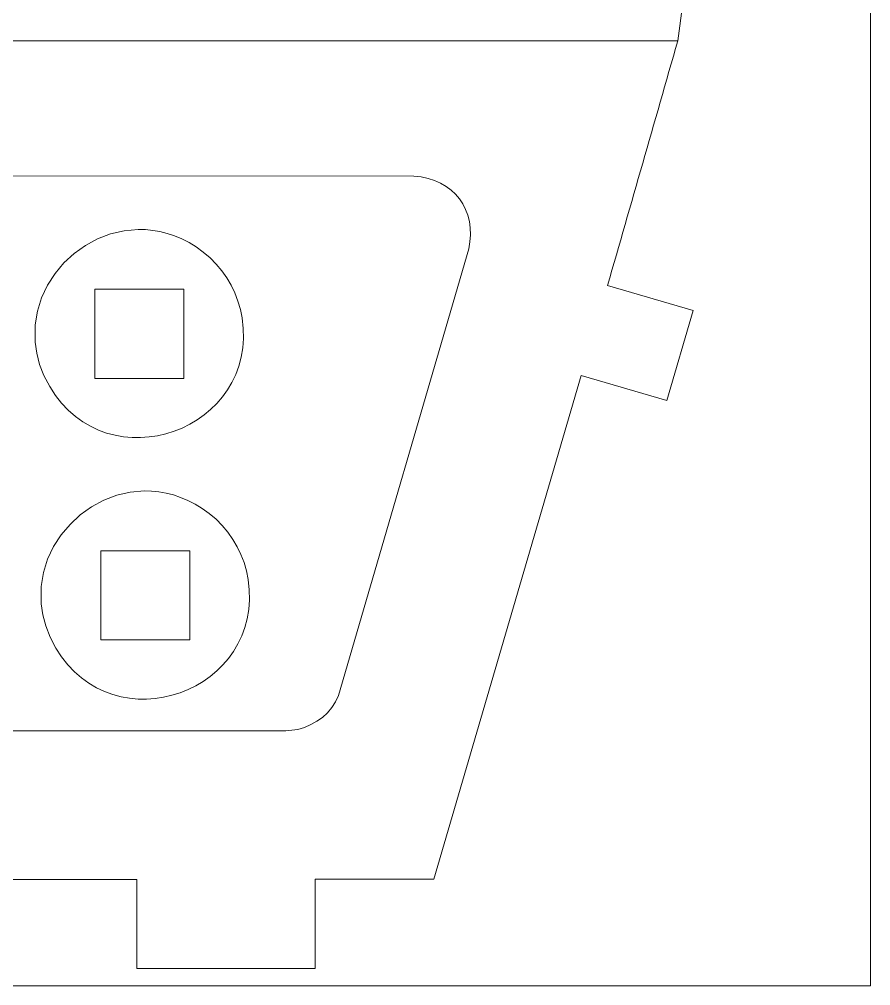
# Model space of a CAD drawing. Header units: centimetres. Extents: x -55 to 59, y -21 to 8.
# Drawn here: x -5.449 to -2.581, y -21.383 to -18.126 of the extents above; entities that cross this region are included whole.
import ezdxf

# ---------------------------------------------------------------- set-up
doc = ezdxf.new("R2010")
doc.units = ezdxf.units.CM
doc.header["$MEASUREMENT"] = 0
doc.layers.add('Camada 1', color=7, linetype='Continuous')

msp = doc.modelspace()

# ---------------------------------------------------------------- linework, layer by layer
at = {"layer": 'Camada 1', "color": 1, "lineweight": 0}
msp.add_lwpolyline([(-23.58141, -21.38276), (-2.58141, -21.38276), (-2.58141, 8.31724), (-23.58141, 8.31724), (-23.58141, -21.38276)], close=True, dxfattribs=at)
at = {"layer": 'Camada 1', "color": 3, "lineweight": 9}
for points, knots in [([(-3.23128, -18.1992), (-3.23128, -18.1992), (-3.15622, -17.63023), (-3.15622, -17.63023), (-3.15622, -17.63023), (-3.15622, -17.63023), (-2.85858, -17.66942), (-2.85858, -17.66942), (-2.85858, -17.66942), (-2.85858, -17.66942), (-2.81939, -17.37178), (-2.81939, -17.37178), (-2.81939, -17.37178), (-2.81939, -17.37178), (-3.11703, -17.33259), (-3.11703, -17.33259), (-3.11703, -17.33259), (-3.11703, -17.33259), (-3.11334, -17.28447), (-3.11334, -17.28447), (-3.11334, -17.28447), (-3.11334, -17.28447), (-3.11118, -17.21411), (-3.11118, -17.21411), (-3.11118, -17.21411), (-3.11118, -17.21411), (-3.11016, -17.03445), (-3.11016, -17.03445), (-3.11016, -17.03445), (-3.11016, -17.03445), (-3.11242, -16.71358), (-3.11242, -16.71358), (-3.11242, -16.71358), (-3.11242, -16.71358), (-2.81214, -16.71358), (-2.81214, -16.71358), (-2.81214, -16.71358), (-2.81214, -16.71358), (-2.81214, -16.21344), (-2.81214, -16.21344), (-2.81214, -16.21344), (-2.81214, -16.21344), (-3.11242, -16.21344), (-3.11242, -16.21344), (-3.11242, -16.21344), (-3.11242, -16.21344), (-3.11242, -15.52661), (-3.11242, -15.52661), (-3.11242, -15.52661), (-3.11242, -15.52661), (-3.21121, -15.04029), (-3.21121, -15.04029), (-3.21121, -15.04029), (-3.21121, -15.04029), (-2.91717, -14.9807), (-2.91717, -14.9807), (-2.91717, -14.9807), (-2.91717, -14.9807), (-3.01661, -14.4901), (-3.01661, -14.4901), (-3.01661, -14.4901), (-3.01661, -14.4901), (-3.31064, -14.54971), (-3.31064, -14.54971), (-3.31064, -14.54971), (-3.31064, -14.54971), (-3.41468, -14.04099), (-3.41468, -14.04099), (-3.41468, -14.04099), (-3.41468, -14.04099), (-3.90923, -14.04099), (-3.90923, -14.04099), (-3.90923, -14.04099), (-3.90923, -14.04099), (-3.90923, -14.34127), (-3.90923, -14.34127), (-3.90923, -14.34127), (-3.90923, -14.34127), (-11.85358, -14.34127), (-11.85358, -14.34127), (-11.85358, -14.34127), (-11.85358, -14.34127), (-11.85358, -14.04099), (-11.85358, -14.04099), (-11.85358, -14.04099), (-11.85358, -14.04099), (-12.34813, -14.04099), (-12.34813, -14.04099), (-12.34813, -14.04099), (-12.34813, -14.04099), (-12.45218, -14.54971), (-12.45218, -14.54971), (-12.45218, -14.54971), (-12.45218, -14.54971), (-12.7462, -14.4901), (-12.7462, -14.4901), (-12.7462, -14.4901), (-12.7462, -14.4901), (-12.84564, -14.9807), (-12.84564, -14.9807), (-12.84564, -14.9807), (-12.84564, -14.9807), (-12.55161, -15.04029), (-12.55161, -15.04029), (-12.55161, -15.04029), (-12.55161, -15.04029), (-12.65039, -15.52693), (-12.65039, -15.52693), (-12.65039, -15.52693), (-12.65039, -15.52693), (-12.65039, -16.21344), (-12.65039, -16.21344), (-12.65039, -16.21344), (-12.65039, -16.21344), (-12.95068, -16.21344), (-12.95068, -16.21344), (-12.95068, -16.21344), (-12.95068, -16.21344), (-12.95068, -16.71358), (-12.95068, -16.71358), (-12.95068, -16.71358), (-12.95068, -16.71358), (-12.65039, -16.71358), (-12.65039, -16.71358), (-12.65039, -16.71358), (-12.65039, -16.71358), (-12.65266, -17.03445), (-12.65266, -17.03445), (-12.65266, -17.03445), (-12.65266, -17.03445), (-12.65164, -17.21411), (-12.65164, -17.21411), (-12.65164, -17.21411), (-12.65164, -17.21411), (-12.64948, -17.28447), (-12.64948, -17.28447), (-12.64948, -17.28447), (-12.64948, -17.28447), (-12.64948, -17.2795), (-12.64948, -17.2795), (-12.64948, -17.2795), (-12.64948, -17.2795), (-12.64579, -17.32763), (-12.64579, -17.32763), (-12.64579, -17.32763), (-12.64579, -17.32763), (-12.94344, -17.36681), (-12.94344, -17.36681), (-12.94344, -17.36681), (-12.94344, -17.36681), (-12.94344, -17.37178), (-12.94344, -17.37178), (-12.94344, -17.37178), (-12.94344, -17.37178), (-12.90425, -17.66942), (-12.90425, -17.66942), (-12.90425, -17.66942), (-12.90425, -17.66942), (-12.6066, -17.63023), (-12.6066, -17.63023), (-12.6066, -17.63023), (-12.6066, -17.63023), (-12.53153, -18.1992), (-12.53153, -18.1992), (-12.53153, -18.1992), (-12.53153, -18.1992), (-12.29512, -19.02334), (-12.29512, -19.02334), (-12.29512, -19.02334), (-12.29512, -19.02334), (-12.58322, -19.10762), (-12.58322, -19.10762), (-12.58322, -19.10762), (-12.58322, -19.10762), (-12.49466, -19.41087), (-12.49466, -19.41087), (-12.49466, -19.41087), (-12.49466, -19.41087), (-12.20656, -19.32658), (-12.20656, -19.32658), (-12.20656, -19.32658), (-12.20656, -19.32658), (-11.71003, -21.02423), (-11.71003, -21.02423), (-11.71003, -21.02423), (-11.71003, -21.02423), (-11.30966, -21.02423), (-11.30966, -21.02423), (-11.30966, -21.02423), (-11.30966, -21.02423), (-11.30966, -21.32452), (-11.30966, -21.32452), (-11.30966, -21.32452), (-11.30966, -21.32452), (-10.70908, -21.32452), (-10.70908, -21.32452), (-10.70908, -21.32452), (-10.70908, -21.32452), (-10.70908, -21.02522), (-10.70908, -21.02522), (-10.70908, -21.02522), (-10.70908, -21.02522), (-5.05374, -21.02522), (-5.05374, -21.02522), (-5.05374, -21.02522), (-5.05374, -21.02522), (-5.05374, -21.32452), (-5.05374, -21.32452), (-5.05374, -21.32452), (-5.05374, -21.32452), (-4.45317, -21.32452), (-4.45317, -21.32452), (-4.45317, -21.32452), (-4.45317, -21.32452), (-4.45317, -21.02423), (-4.45317, -21.02423), (-4.45317, -21.02423), (-4.45317, -21.02423), (-4.05279, -21.02423), (-4.05279, -21.02423), (-4.05279, -21.02423), (-4.05279, -21.02423), (-3.55626, -19.32624), (-3.55626, -19.32624), (-3.55626, -19.32624), (-3.55626, -19.32624), (-3.26816, -19.41087), (-3.26816, -19.41087), (-3.26816, -19.41087), (-3.26816, -19.41087), (-3.1796, -19.10762), (-3.1796, -19.10762), (-3.1796, -19.10762), (-3.1796, -19.10762), (-3.46769, -19.02334), (-3.46769, -19.02334), (-3.46769, -19.02334), (-3.38889, -18.74863), (-3.31008, -18.47391), (-3.23128, -18.1992)], [0, 0, 0, 0, 0.0163934, 0.0163934, 0.0163934, 0.0163934, 0.0327869, 0.0327869, 0.0327869, 0.0327869, 0.0491803, 0.0491803, 0.0491803, 0.0491803, 0.0655738, 0.0655738, 0.0655738, 0.0655738, 0.0819672, 0.0819672, 0.0819672, 0.0819672, 0.0983607, 0.0983607, 0.0983607, 0.0983607, 0.1147541, 0.1147541, 0.1147541, 0.1147541, 0.1311475, 0.1311475, 0.1311475, 0.1311475, 0.147541, 0.147541, 0.147541, 0.147541, 0.1639344, 0.1639344, 0.1639344, 0.1639344, 0.1803279, 0.1803279, 0.1803279, 0.1803279, 0.1967213, 0.1967213, 0.1967213, 0.1967213, 0.2131148, 0.2131148, 0.2131148, 0.2131148, 0.2295082, 0.2295082, 0.2295082, 0.2295082, 0.2459016, 0.2459016, 0.2459016, 0.2459016, 0.2622951, 0.2622951, 0.2622951, 0.2622951, 0.2786885, 0.2786885, 0.2786885, 0.2786885, 0.295082, 0.295082, 0.295082, 0.295082, 0.3114754, 0.3114754, 0.3114754, 0.3114754, 0.3278689, 0.3278689, 0.3278689, 0.3278689, 0.3442623, 0.3442623, 0.3442623, 0.3442623, 0.3606557, 0.3606557, 0.3606557, 0.3606557, 0.3770492, 0.3770492, 0.3770492, 0.3770492, 0.3934426, 0.3934426, 0.3934426, 0.3934426, 0.4098361, 0.4098361, 0.4098361, 0.4098361, 0.4262295, 0.4262295, 0.4262295, 0.4262295, 0.442623, 0.442623, 0.442623, 0.442623, 0.4590164, 0.4590164, 0.4590164, 0.4590164, 0.4754098, 0.4754098, 0.4754098, 0.4754098, 0.4918033, 0.4918033, 0.4918033, 0.4918033, 0.5081967, 0.5081967, 0.5081967, 0.5081967, 0.5245902, 0.5245902, 0.5245902, 0.5245902, 0.5409836, 0.5409836, 0.5409836, 0.5409836, 0.557377, 0.557377, 0.557377, 0.557377, 0.5737705, 0.5737705, 0.5737705, 0.5737705, 0.5901639, 0.5901639, 0.5901639, 0.5901639, 0.6065574, 0.6065574, 0.6065574, 0.6065574, 0.6229508, 0.6229508, 0.6229508, 0.6229508, 0.6393443, 0.6393443, 0.6393443, 0.6393443, 0.6557377, 0.6557377, 0.6557377, 0.6557377, 0.6721311, 0.6721311, 0.6721311, 0.6721311, 0.6885246, 0.6885246, 0.6885246, 0.6885246, 0.704918, 0.704918, 0.704918, 0.704918, 0.7213115, 0.7213115, 0.7213115, 0.7213115, 0.7377049, 0.7377049, 0.7377049, 0.7377049, 0.7540984, 0.7540984, 0.7540984, 0.7540984, 0.7704918, 0.7704918, 0.7704918, 0.7704918, 0.7868852, 0.7868852, 0.7868852, 0.7868852, 0.8032787, 0.8032787, 0.8032787, 0.8032787, 0.8196721, 0.8196721, 0.8196721, 0.8196721, 0.8360656, 0.8360656, 0.8360656, 0.8360656, 0.852459, 0.852459, 0.852459, 0.852459, 0.8688525, 0.8688525, 0.8688525, 0.8688525, 0.8852459, 0.8852459, 0.8852459, 0.8852459, 0.9016393, 0.9016393, 0.9016393, 0.9016393, 0.9180328, 0.9180328, 0.9180328, 0.9180328, 0.9344262, 0.9344262, 0.9344262, 0.9344262, 0.9508197, 0.9508197, 0.9508197, 0.9508197, 0.9672131, 0.9672131, 0.9672131, 0.9672131, 1, 1, 1, 1]), ([(-4.48867, -20.51239), (-4.48867, -20.51239), (-4.51078, -20.51958), (-4.51078, -20.51958), (-4.51078, -20.51958), (-4.51078, -20.51958), (-4.5517, -20.52399), (-4.5517, -20.52399), (-4.5517, -20.52399), (-4.5517, -20.52399), (-6.43146, -20.52398), (-6.43146, -20.52398), (-6.43146, -20.52398), (-6.43146, -20.52398), (-6.43062, -18.65316), (-6.43062, -18.65316), (-6.43062, -18.65316), (-6.43062, -18.65316), (-4.1199, -18.65416), (-4.1199, -18.65416), (-4.1199, -18.65416), (-4.1199, -18.65416), (-4.09527, -18.65719), (-4.09527, -18.65719), (-4.09527, -18.65719), (-4.09527, -18.65719), (-4.07206, -18.6623), (-4.07206, -18.6623), (-4.07206, -18.6623), (-4.07206, -18.6623), (-4.05034, -18.66938), (-4.05034, -18.66938), (-4.05034, -18.66938), (-4.05034, -18.66938), (-4.03018, -18.67836), (-4.03018, -18.67836), (-4.03018, -18.67836), (-4.03018, -18.67836), (-4.01165, -18.68913), (-4.01165, -18.68913), (-4.01165, -18.68913), (-4.01165, -18.68913), (-3.99483, -18.70161), (-3.99483, -18.70161), (-3.99483, -18.70161), (-3.99483, -18.70161), (-3.97977, -18.7157), (-3.97977, -18.7157), (-3.97977, -18.7157), (-3.97977, -18.7157), (-3.96654, -18.73132), (-3.96654, -18.73132), (-3.96654, -18.73132), (-3.96654, -18.73132), (-3.95523, -18.74836), (-3.95523, -18.74836), (-3.95523, -18.74836), (-3.95523, -18.74836), (-3.94589, -18.76675), (-3.94589, -18.76675), (-3.94589, -18.76675), (-3.94589, -18.76675), (-3.9386, -18.78639), (-3.9386, -18.78639), (-3.9386, -18.78639), (-3.9386, -18.78639), (-3.93343, -18.80718), (-3.93343, -18.80718), (-3.93343, -18.80718), (-3.93343, -18.80718), (-3.93043, -18.82904), (-3.93043, -18.82904), (-3.93043, -18.82904), (-3.93043, -18.82904), (-3.9297, -18.85187), (-3.9297, -18.85187), (-3.9297, -18.85187), (-3.9297, -18.85187), (-3.93128, -18.87559), (-3.93128, -18.87559), (-3.93128, -18.87559), (-3.93128, -18.87559), (-3.93526, -18.90009), (-3.93526, -18.90009), (-3.93526, -18.90009), (-3.93526, -18.90009), (-4.37396, -20.40493), (-4.37396, -20.40493), (-4.37396, -20.40493), (-4.37396, -20.40493), (-4.38395, -20.4264), (-4.38395, -20.4264), (-4.38395, -20.4264), (-4.38395, -20.4264), (-4.39657, -20.44583), (-4.39657, -20.44583), (-4.39657, -20.44583), (-4.39657, -20.44583), (-4.41153, -20.46322), (-4.41153, -20.46322), (-4.41153, -20.46322), (-4.41153, -20.46322), (-4.42852, -20.47857), (-4.42852, -20.47857), (-4.42852, -20.47857), (-4.42852, -20.47857), (-4.44724, -20.49189), (-4.44724, -20.49189), (-4.44724, -20.49189), (-4.44724, -20.49189), (-4.46739, -20.50316), (-4.46739, -20.50316), (-4.46739, -20.50316), (-4.46739, -20.50316), (-4.48867, -20.51239), (-4.48867, -20.51239)], [0, 0, 0, 0, 0.0333333, 0.0333333, 0.0333333, 0.0333333, 0.0666667, 0.0666667, 0.0666667, 0.0666667, 0.1, 0.1, 0.1, 0.1, 0.1333333, 0.1333333, 0.1333333, 0.1333333, 0.1666667, 0.1666667, 0.1666667, 0.1666667, 0.2, 0.2, 0.2, 0.2, 0.2333333, 0.2333333, 0.2333333, 0.2333333, 0.2666667, 0.2666667, 0.2666667, 0.2666667, 0.3, 0.3, 0.3, 0.3, 0.3333333, 0.3333333, 0.3333333, 0.3333333, 0.3666667, 0.3666667, 0.3666667, 0.3666667, 0.4, 0.4, 0.4, 0.4, 0.4333333, 0.4333333, 0.4333333, 0.4333333, 0.4666667, 0.4666667, 0.4666667, 0.4666667, 0.5, 0.5, 0.5, 0.5, 0.5333333, 0.5333333, 0.5333333, 0.5333333, 0.5666667, 0.5666667, 0.5666667, 0.5666667, 0.6, 0.6, 0.6, 0.6, 0.6333333, 0.6333333, 0.6333333, 0.6333333, 0.6666667, 0.6666667, 0.6666667, 0.6666667, 0.7, 0.7, 0.7, 0.7, 0.7333333, 0.7333333, 0.7333333, 0.7333333, 0.7666667, 0.7666667, 0.7666667, 0.7666667, 0.8, 0.8, 0.8, 0.8, 0.8333333, 0.8333333, 0.8333333, 0.8333333, 0.8666667, 0.8666667, 0.8666667, 0.8666667, 0.9, 0.9, 0.9, 0.9, 0.9333333, 0.9333333, 0.9333333, 0.9333333, 1, 1, 1, 1])]:
    msp.add_open_spline(points, degree=3, knots=knots, dxfattribs=at)
at = {"layer": 'Camada 1', "color": 1, "lineweight": 9}
msp.add_open_spline([(-12.53153, -18.1992), (-9.43145, -18.1992), (-6.33136, -18.1992), (-3.23128, -18.1992)], degree=3, dxfattribs=at)
at = {"layer": 'Camada 1', "color": 2, "lineweight": 9}
for points in [[(-5.39643, -19.21438), (-5.39643, -19.21438), (-5.39633, -19.15619), (-5.39633, -19.15619), (-5.39633, -19.15619), (-5.39633, -19.15619), (-5.38861, -19.10927), (-5.38861, -19.10927), (-5.38861, -19.10927), (-5.38861, -19.10927), (-5.3745, -19.06437), (-5.3745, -19.06437), (-5.3745, -19.06437), (-5.3745, -19.06437), (-5.35454, -19.02201), (-5.35454, -19.02201), (-5.35454, -19.02201), (-5.35454, -19.02201), (-5.32926, -18.98268), (-5.32926, -18.98268), (-5.32926, -18.98268), (-5.32926, -18.98268), (-5.2992, -18.94688), (-5.2992, -18.94688), (-5.2992, -18.94688), (-5.2992, -18.94688), (-5.26491, -18.91512), (-5.26491, -18.91512), (-5.26491, -18.91512), (-5.26491, -18.91512), (-5.2269, -18.88789), (-5.2269, -18.88789), (-5.2269, -18.88789), (-5.2269, -18.88789), (-5.18573, -18.86569), (-5.18573, -18.86569), (-5.18573, -18.86569), (-5.18573, -18.86569), (-5.14192, -18.84903), (-5.14192, -18.84903), (-5.14192, -18.84903), (-5.14192, -18.84903), (-5.09601, -18.83841), (-5.09601, -18.83841), (-5.09601, -18.83841), (-5.09601, -18.83841), (-5.04854, -18.83432), (-5.04854, -18.83432), (-5.04854, -18.83432), (-5.04854, -18.83432), (-5.02439, -18.83489), (-5.02439, -18.83489), (-5.02439, -18.83489), (-5.02439, -18.83489), (-5.00005, -18.83728), (-5.00005, -18.83728), (-5.00005, -18.83728), (-5.00005, -18.83728), (-4.97559, -18.84155), (-4.97559, -18.84155), (-4.97559, -18.84155), (-4.97559, -18.84155), (-4.95107, -18.84778), (-4.95107, -18.84778), (-4.95107, -18.84778), (-4.95107, -18.84778), (-4.92656, -18.85601), (-4.92656, -18.85601), (-4.92656, -18.85601), (-4.92656, -18.85601), (-4.90213, -18.86631), (-4.90213, -18.86631), (-4.90213, -18.86631), (-4.90213, -18.86631), (-4.87785, -18.87875), (-4.87785, -18.87875), (-4.87785, -18.87875), (-4.87785, -18.87875), (-4.85378, -18.89339), (-4.85378, -18.89339), (-4.85378, -18.89339), (-4.85378, -18.89339), (-4.82999, -18.91029), (-4.82999, -18.91029), (-4.82999, -18.91029), (-4.82999, -18.91029), (-4.80655, -18.92952), (-4.80655, -18.92952), (-4.80655, -18.92952), (-4.80655, -18.92952), (-4.78625, -18.95096), (-4.78625, -18.95096), (-4.78625, -18.95096), (-4.78625, -18.95096), (-4.76767, -18.9736), (-4.76767, -18.9736), (-4.76767, -18.9736), (-4.76767, -18.9736), (-4.75092, -18.99739), (-4.75092, -18.99739), (-4.75092, -18.99739), (-4.75092, -18.99739), (-4.73612, -19.02231), (-4.73612, -19.02231), (-4.73612, -19.02231), (-4.73612, -19.02231), (-4.72339, -19.04833), (-4.72339, -19.04833), (-4.72339, -19.04833), (-4.72339, -19.04833), (-4.71286, -19.07541), (-4.71286, -19.07541), (-4.71286, -19.07541), (-4.71286, -19.07541), (-4.70465, -19.10352), (-4.70465, -19.10352), (-4.70465, -19.10352), (-4.70465, -19.10352), (-4.69887, -19.13262), (-4.69887, -19.13262), (-4.69887, -19.13262), (-4.69887, -19.13262), (-4.69509, -19.16757), (-4.69509, -19.16757), (-4.69509, -19.16757), (-4.69509, -19.16757), (-4.69447, -19.20131), (-4.69447, -19.20131), (-4.69447, -19.20131), (-4.69447, -19.20131), (-4.69687, -19.23377), (-4.69687, -19.23377), (-4.69687, -19.23377), (-4.69687, -19.23377), (-4.70211, -19.26492), (-4.70211, -19.26492), (-4.70211, -19.26492), (-4.70211, -19.26492), (-4.71004, -19.29467), (-4.71004, -19.29467), (-4.71004, -19.29467), (-4.71004, -19.29467), (-4.72048, -19.32299), (-4.72048, -19.32299), (-4.72048, -19.32299), (-4.72048, -19.32299), (-4.73329, -19.3498), (-4.73329, -19.3498), (-4.73329, -19.3498), (-4.73329, -19.3498), (-4.7483, -19.37506), (-4.7483, -19.37506), (-4.7483, -19.37506), (-4.7483, -19.37506), (-4.76535, -19.3987), (-4.76535, -19.3987), (-4.76535, -19.3987), (-4.76535, -19.3987), (-4.78426, -19.42067), (-4.78426, -19.42067), (-4.78426, -19.42067), (-4.78426, -19.42067), (-4.8049, -19.44091), (-4.8049, -19.44091), (-4.8049, -19.44091), (-4.8049, -19.44091), (-4.82708, -19.45936), (-4.82708, -19.45936), (-4.82708, -19.45936), (-4.82708, -19.45936), (-4.85065, -19.47597), (-4.85065, -19.47597), (-4.85065, -19.47597), (-4.85065, -19.47597), (-4.87545, -19.49067), (-4.87545, -19.49067), (-4.87545, -19.49067), (-4.87545, -19.49067), (-4.90131, -19.50341), (-4.90131, -19.50341), (-4.90131, -19.50341), (-4.90131, -19.50341), (-4.92808, -19.51413), (-4.92808, -19.51413), (-4.92808, -19.51413), (-4.92808, -19.51413), (-4.95559, -19.52278), (-4.95559, -19.52278), (-4.95559, -19.52278), (-4.95559, -19.52278), (-4.98367, -19.52929), (-4.98367, -19.52929), (-4.98367, -19.52929), (-4.98367, -19.52929), (-5.01218, -19.53361), (-5.01218, -19.53361), (-5.01218, -19.53361), (-5.01218, -19.53361), (-5.04094, -19.53568), (-5.04094, -19.53568), (-5.04094, -19.53568), (-5.04094, -19.53568), (-5.06979, -19.53544), (-5.06979, -19.53544), (-5.06979, -19.53544), (-5.06979, -19.53544), (-5.09857, -19.53284), (-5.09857, -19.53284), (-5.09857, -19.53284), (-5.09857, -19.53284), (-5.12712, -19.52781), (-5.12712, -19.52781), (-5.12712, -19.52781), (-5.12712, -19.52781), (-5.15528, -19.52031), (-5.15528, -19.52031), (-5.15528, -19.52031), (-5.15528, -19.52031), (-5.18289, -19.51026), (-5.18289, -19.51026), (-5.18289, -19.51026), (-5.18289, -19.51026), (-5.20977, -19.49762), (-5.20977, -19.49762), (-5.20977, -19.49762), (-5.20977, -19.49762), (-5.23578, -19.48233), (-5.23578, -19.48233), (-5.23578, -19.48233), (-5.23578, -19.48233), (-5.26075, -19.46432), (-5.26075, -19.46432), (-5.26075, -19.46432), (-5.26075, -19.46432), (-5.28452, -19.44355), (-5.28452, -19.44355), (-5.28452, -19.44355), (-5.28452, -19.44355), (-5.30692, -19.41995), (-5.30692, -19.41995), (-5.30692, -19.41995), (-5.30692, -19.41995), (-5.32779, -19.39347), (-5.32779, -19.39347), (-5.32779, -19.39347), (-5.32779, -19.39347), (-5.34698, -19.36404), (-5.34698, -19.36404), (-5.34698, -19.36404), (-5.34698, -19.36404), (-5.36652, -19.32658), (-5.36652, -19.32658), (-5.36652, -19.32658), (-5.36652, -19.32658), (-5.38112, -19.28901), (-5.38112, -19.28901), (-5.38112, -19.28901), (-5.38112, -19.28901), (-5.39102, -19.25154), (-5.39102, -19.25154), (-5.39102, -19.25154), (-5.39102, -19.25154), (-5.39643, -19.21438), (-5.39643, -19.21438)], [(-5.37587, -20.03747), (-5.37587, -20.03747), (-5.37597, -20.09566), (-5.37597, -20.09566), (-5.37597, -20.09566), (-5.37597, -20.09566), (-5.37056, -20.13282), (-5.37056, -20.13282), (-5.37056, -20.13282), (-5.37056, -20.13282), (-5.36066, -20.1703), (-5.36066, -20.1703), (-5.36066, -20.1703), (-5.36066, -20.1703), (-5.34606, -20.20787), (-5.34606, -20.20787), (-5.34606, -20.20787), (-5.34606, -20.20787), (-5.32652, -20.24532), (-5.32652, -20.24532), (-5.32652, -20.24532), (-5.32652, -20.24532), (-5.30733, -20.27475), (-5.30733, -20.27475), (-5.30733, -20.27475), (-5.30733, -20.27475), (-5.28646, -20.30123), (-5.28646, -20.30123), (-5.28646, -20.30123), (-5.28646, -20.30123), (-5.26406, -20.32483), (-5.26406, -20.32483), (-5.26406, -20.32483), (-5.26406, -20.32483), (-5.24029, -20.34561), (-5.24029, -20.34561), (-5.24029, -20.34561), (-5.24029, -20.34561), (-5.21532, -20.36361), (-5.21532, -20.36361), (-5.21532, -20.36361), (-5.21532, -20.36361), (-5.18931, -20.3789), (-5.18931, -20.3789), (-5.18931, -20.3789), (-5.18931, -20.3789), (-5.16243, -20.39154), (-5.16243, -20.39154), (-5.16243, -20.39154), (-5.16243, -20.39154), (-5.13482, -20.40159), (-5.13482, -20.40159), (-5.13482, -20.40159), (-5.13482, -20.40159), (-5.10666, -20.40909), (-5.10666, -20.40909), (-5.10666, -20.40909), (-5.10666, -20.40909), (-5.07811, -20.41412), (-5.07811, -20.41412), (-5.07811, -20.41412), (-5.07811, -20.41412), (-5.04933, -20.41672), (-5.04933, -20.41672), (-5.04933, -20.41672), (-5.04933, -20.41672), (-5.02048, -20.41696), (-5.02048, -20.41696), (-5.02048, -20.41696), (-5.02048, -20.41696), (-4.99172, -20.41489), (-4.99172, -20.41489), (-4.99172, -20.41489), (-4.99172, -20.41489), (-4.96322, -20.41057), (-4.96322, -20.41057), (-4.96322, -20.41057), (-4.96322, -20.41057), (-4.93513, -20.40406), (-4.93513, -20.40406), (-4.93513, -20.40406), (-4.93513, -20.40406), (-4.90762, -20.39542), (-4.90762, -20.39542), (-4.90762, -20.39542), (-4.90762, -20.39542), (-4.88085, -20.38469), (-4.88085, -20.38469), (-4.88085, -20.38469), (-4.88085, -20.38469), (-4.85499, -20.37195), (-4.85499, -20.37195), (-4.85499, -20.37195), (-4.85499, -20.37195), (-4.83019, -20.35725), (-4.83019, -20.35725), (-4.83019, -20.35725), (-4.83019, -20.35725), (-4.80662, -20.34065), (-4.80662, -20.34065), (-4.80662, -20.34065), (-4.80662, -20.34065), (-4.78444, -20.32219), (-4.78444, -20.32219), (-4.78444, -20.32219), (-4.78444, -20.32219), (-4.76381, -20.30196), (-4.76381, -20.30196), (-4.76381, -20.30196), (-4.76381, -20.30196), (-4.74489, -20.27999), (-4.74489, -20.27999), (-4.74489, -20.27999), (-4.74489, -20.27999), (-4.72784, -20.25634), (-4.72784, -20.25634), (-4.72784, -20.25634), (-4.72784, -20.25634), (-4.71283, -20.23108), (-4.71283, -20.23108), (-4.71283, -20.23108), (-4.71283, -20.23108), (-4.70002, -20.20427), (-4.70002, -20.20427), (-4.70002, -20.20427), (-4.70002, -20.20427), (-4.68958, -20.17595), (-4.68958, -20.17595), (-4.68958, -20.17595), (-4.68958, -20.17595), (-4.68165, -20.1462), (-4.68165, -20.1462), (-4.68165, -20.1462), (-4.68165, -20.1462), (-4.67641, -20.11506), (-4.67641, -20.11506), (-4.67641, -20.11506), (-4.67641, -20.11506), (-4.67401, -20.08259), (-4.67401, -20.08259), (-4.67401, -20.08259), (-4.67401, -20.08259), (-4.67463, -20.04885), (-4.67463, -20.04885), (-4.67463, -20.04885), (-4.67463, -20.04885), (-4.67841, -20.0139), (-4.67841, -20.0139), (-4.67841, -20.0139), (-4.67841, -20.0139), (-4.68419, -19.9848), (-4.68419, -19.9848), (-4.68419, -19.9848), (-4.68419, -19.9848), (-4.6924, -19.95669), (-4.6924, -19.95669), (-4.6924, -19.95669), (-4.6924, -19.95669), (-4.70293, -19.92961), (-4.70293, -19.92961), (-4.70293, -19.92961), (-4.70293, -19.92961), (-4.71566, -19.9036), (-4.71566, -19.9036), (-4.71566, -19.9036), (-4.71566, -19.9036), (-4.73046, -19.87867), (-4.73046, -19.87867), (-4.73046, -19.87867), (-4.73046, -19.87867), (-4.74721, -19.85488), (-4.74721, -19.85488), (-4.74721, -19.85488), (-4.74721, -19.85488), (-4.76579, -19.83224), (-4.76579, -19.83224), (-4.76579, -19.83224), (-4.76579, -19.83224), (-4.78609, -19.8108), (-4.78609, -19.8108), (-4.78609, -19.8108), (-4.78609, -19.8108), (-4.80953, -19.79157), (-4.80953, -19.79157), (-4.80953, -19.79157), (-4.80953, -19.79157), (-4.83332, -19.77467), (-4.83332, -19.77467), (-4.83332, -19.77467), (-4.83332, -19.77467), (-4.85739, -19.76004), (-4.85739, -19.76004), (-4.85739, -19.76004), (-4.85739, -19.76004), (-4.88167, -19.74759), (-4.88167, -19.74759), (-4.88167, -19.74759), (-4.88167, -19.74759), (-4.9061, -19.73729), (-4.9061, -19.73729), (-4.9061, -19.73729), (-4.9061, -19.73729), (-4.93061, -19.72906), (-4.93061, -19.72906), (-4.93061, -19.72906), (-4.93061, -19.72906), (-4.95513, -19.72284), (-4.95513, -19.72284), (-4.95513, -19.72284), (-4.95513, -19.72284), (-4.97959, -19.71856), (-4.97959, -19.71856), (-4.97959, -19.71856), (-4.97959, -19.71856), (-5.00393, -19.71617), (-5.00393, -19.71617), (-5.00393, -19.71617), (-5.00393, -19.71617), (-5.02808, -19.71561), (-5.02808, -19.71561), (-5.02808, -19.71561), (-5.02808, -19.71561), (-5.07555, -19.71969), (-5.07555, -19.71969), (-5.07555, -19.71969), (-5.07555, -19.71969), (-5.12146, -19.73031), (-5.12146, -19.73031), (-5.12146, -19.73031), (-5.12146, -19.73031), (-5.16527, -19.74697), (-5.16527, -19.74697), (-5.16527, -19.74697), (-5.16527, -19.74697), (-5.20644, -19.76917), (-5.20644, -19.76917), (-5.20644, -19.76917), (-5.20644, -19.76917), (-5.24445, -19.7964), (-5.24445, -19.7964), (-5.24445, -19.7964), (-5.24445, -19.7964), (-5.27874, -19.82817), (-5.27874, -19.82817), (-5.27874, -19.82817), (-5.27874, -19.82817), (-5.3088, -19.86396), (-5.3088, -19.86396), (-5.3088, -19.86396), (-5.3088, -19.86396), (-5.33408, -19.90329), (-5.33408, -19.90329), (-5.33408, -19.90329), (-5.33408, -19.90329), (-5.35404, -19.94566), (-5.35404, -19.94566), (-5.35404, -19.94566), (-5.35404, -19.94566), (-5.36815, -19.99055), (-5.36815, -19.99055), (-5.36815, -19.99055), (-5.36815, -19.99055), (-5.37587, -20.03747), (-5.37587, -20.03747)]]:
    msp.add_open_spline(points, degree=3, knots=[0, 0, 0, 0, 0.0149254, 0.0149254, 0.0149254, 0.0149254, 0.0298507, 0.0298507, 0.0298507, 0.0298507, 0.0447761, 0.0447761, 0.0447761, 0.0447761, 0.0597015, 0.0597015, 0.0597015, 0.0597015, 0.0746269, 0.0746269, 0.0746269, 0.0746269, 0.0895522, 0.0895522, 0.0895522, 0.0895522, 0.1044776, 0.1044776, 0.1044776, 0.1044776, 0.119403, 0.119403, 0.119403, 0.119403, 0.1343284, 0.1343284, 0.1343284, 0.1343284, 0.1492537, 0.1492537, 0.1492537, 0.1492537, 0.1641791, 0.1641791, 0.1641791, 0.1641791, 0.1791045, 0.1791045, 0.1791045, 0.1791045, 0.1940299, 0.1940299, 0.1940299, 0.1940299, 0.2089552, 0.2089552, 0.2089552, 0.2089552, 0.2238806, 0.2238806, 0.2238806, 0.2238806, 0.238806, 0.238806, 0.238806, 0.238806, 0.2537313, 0.2537313, 0.2537313, 0.2537313, 0.2686567, 0.2686567, 0.2686567, 0.2686567, 0.2835821, 0.2835821, 0.2835821, 0.2835821, 0.2985075, 0.2985075, 0.2985075, 0.2985075, 0.3134328, 0.3134328, 0.3134328, 0.3134328, 0.3283582, 0.3283582, 0.3283582, 0.3283582, 0.3432836, 0.3432836, 0.3432836, 0.3432836, 0.358209, 0.358209, 0.358209, 0.358209, 0.3731343, 0.3731343, 0.3731343, 0.3731343, 0.3880597, 0.3880597, 0.3880597, 0.3880597, 0.4029851, 0.4029851, 0.4029851, 0.4029851, 0.4179104, 0.4179104, 0.4179104, 0.4179104, 0.4328358, 0.4328358, 0.4328358, 0.4328358, 0.4477612, 0.4477612, 0.4477612, 0.4477612, 0.4626866, 0.4626866, 0.4626866, 0.4626866, 0.4776119, 0.4776119, 0.4776119, 0.4776119, 0.4925373, 0.4925373, 0.4925373, 0.4925373, 0.5074627, 0.5074627, 0.5074627, 0.5074627, 0.5223881, 0.5223881, 0.5223881, 0.5223881, 0.5373134, 0.5373134, 0.5373134, 0.5373134, 0.5522388, 0.5522388, 0.5522388, 0.5522388, 0.5671642, 0.5671642, 0.5671642, 0.5671642, 0.5820896, 0.5820896, 0.5820896, 0.5820896, 0.5970149, 0.5970149, 0.5970149, 0.5970149, 0.6119403, 0.6119403, 0.6119403, 0.6119403, 0.6268657, 0.6268657, 0.6268657, 0.6268657, 0.641791, 0.641791, 0.641791, 0.641791, 0.6567164, 0.6567164, 0.6567164, 0.6567164, 0.6716418, 0.6716418, 0.6716418, 0.6716418, 0.6865672, 0.6865672, 0.6865672, 0.6865672, 0.7014925, 0.7014925, 0.7014925, 0.7014925, 0.7164179, 0.7164179, 0.7164179, 0.7164179, 0.7313433, 0.7313433, 0.7313433, 0.7313433, 0.7462687, 0.7462687, 0.7462687, 0.7462687, 0.761194, 0.761194, 0.761194, 0.761194, 0.7761194, 0.7761194, 0.7761194, 0.7761194, 0.7910448, 0.7910448, 0.7910448, 0.7910448, 0.8059701, 0.8059701, 0.8059701, 0.8059701, 0.8208955, 0.8208955, 0.8208955, 0.8208955, 0.8358209, 0.8358209, 0.8358209, 0.8358209, 0.8507463, 0.8507463, 0.8507463, 0.8507463, 0.8656716, 0.8656716, 0.8656716, 0.8656716, 0.880597, 0.880597, 0.880597, 0.880597, 0.8955224, 0.8955224, 0.8955224, 0.8955224, 0.9104478, 0.9104478, 0.9104478, 0.9104478, 0.9253731, 0.9253731, 0.9253731, 0.9253731, 0.9402985, 0.9402985, 0.9402985, 0.9402985, 0.9552239, 0.9552239, 0.9552239, 0.9552239, 0.9701493, 0.9701493, 0.9701493, 0.9701493, 1, 1, 1, 1], dxfattribs=at)
at = {"layer": 'Camada 1', "color": 5, "lineweight": 9}
for points in [[(-4.89503, -19.03597), (-4.89503, -19.03597), (-5.19235, -19.03586), (-5.19235, -19.03586), (-5.19235, -19.03586), (-5.19235, -19.03586), (-5.19532, -19.03586), (-5.19532, -19.03586), (-5.19532, -19.03586), (-5.19532, -19.03586), (-5.19532, -19.33612), (-5.19532, -19.33612), (-5.19532, -19.33612), (-5.19532, -19.33612), (-4.8951, -19.33616), (-4.8951, -19.33616), (-4.8951, -19.33616), (-4.8951, -19.33616), (-4.89503, -19.03597), (-4.89503, -19.03597)], [(-4.87457, -19.91725), (-4.87457, -19.91725), (-5.1719, -19.91715), (-5.1719, -19.91715), (-5.1719, -19.91715), (-5.1719, -19.91715), (-5.17486, -19.91715), (-5.17486, -19.91715), (-5.17486, -19.91715), (-5.17486, -19.91715), (-5.17486, -20.2174), (-5.17486, -20.2174), (-5.17486, -20.2174), (-5.17486, -20.2174), (-4.87464, -20.21744), (-4.87464, -20.21744), (-4.87464, -20.21744), (-4.87464, -20.21744), (-4.87457, -19.91725), (-4.87457, -19.91725)]]:
    msp.add_open_spline(points, degree=3, knots=[0, 0, 0, 0, 0.1666667, 0.1666667, 0.1666667, 0.1666667, 0.3333333, 0.3333333, 0.3333333, 0.3333333, 0.5, 0.5, 0.5, 0.5, 0.6666667, 0.6666667, 0.6666667, 0.6666667, 1, 1, 1, 1], dxfattribs=at)

doc.saveas('drawing.dxf')
